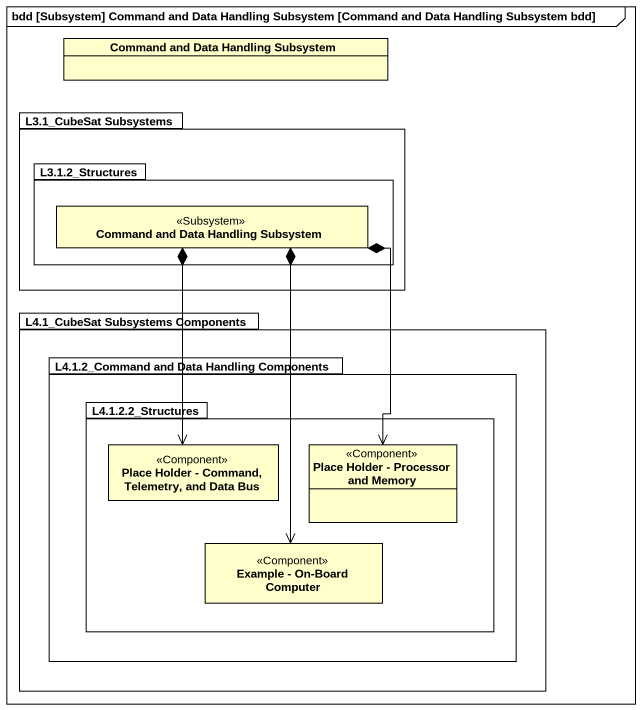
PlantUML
@startuml
mainframe bdd [Subsystem] Command and Data Handling Subsystem [Command and Data Handling Subsystem bdd]
hide circle
hide empty members
class "Command and Data Handling Subsystem" as Command_and_Data_Handling
package "L3.1_CubeSat Subsystems" as L3_1_CubeSat_Subsystems {
  package "L3.1.2_Structures" as L3_1_2_Structures {
    class "Command and Data Handling Subsystem" as Command_and_Data_Handling_2 <<Subsystem>>
  }
}
package "L4.1_CubeSat Subsystems Components" as L4_1_CubeSat_Subsystems {
  package "L4.1.2_Command and Data Handling Components" as L4_1_2_Command_and_Data {
    package "L4.1.2.2_Structures" as L4_1_2_2_Structures {
      class "Place Holder - Command, Telemetry, and Data Bus" as Place_Holder_Command <<Component>>
      class "Place Holder - Processor and Memory" as Place_Holder_Processor_and <<Component>>
      class "Example - On-Board Computer" as Example_On_Board_Computer <<Component>>
    }
  }
}
Command_and_Data_Handling_2 *--> Place_Holder_Command
Command_and_Data_Handling_2 *--> Place_Holder_Processor_and
Command_and_Data_Handling_2 *--> Example_On_Board_Computer
@enduml
